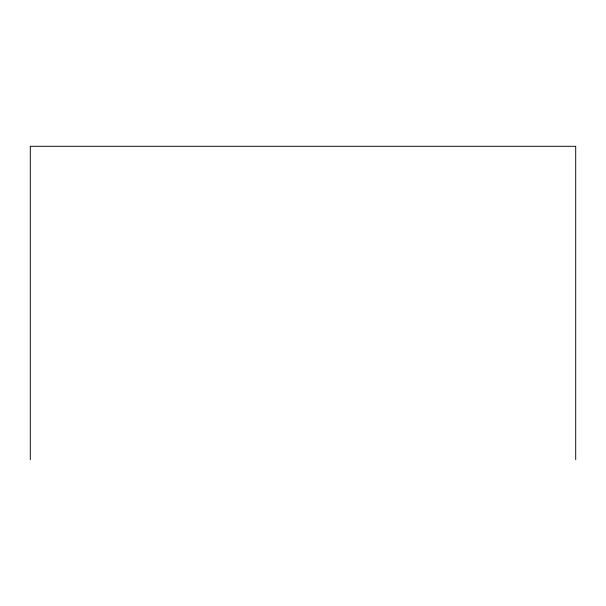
<?xml version="1.0" encoding="UTF-8"?>
<svg xmlns="http://www.w3.org/2000/svg" width="606" height="606" viewBox="0 0 606 606"><rect width="100%" height="100%" fill="white"/><g stroke="black" fill="none" stroke-linecap="round" stroke-linejoin="round"><path stroke-width="0.91" d="M575.7 459.704L575.7 146.296L30.3 146.296L30.3 459.704"/></g></svg>
